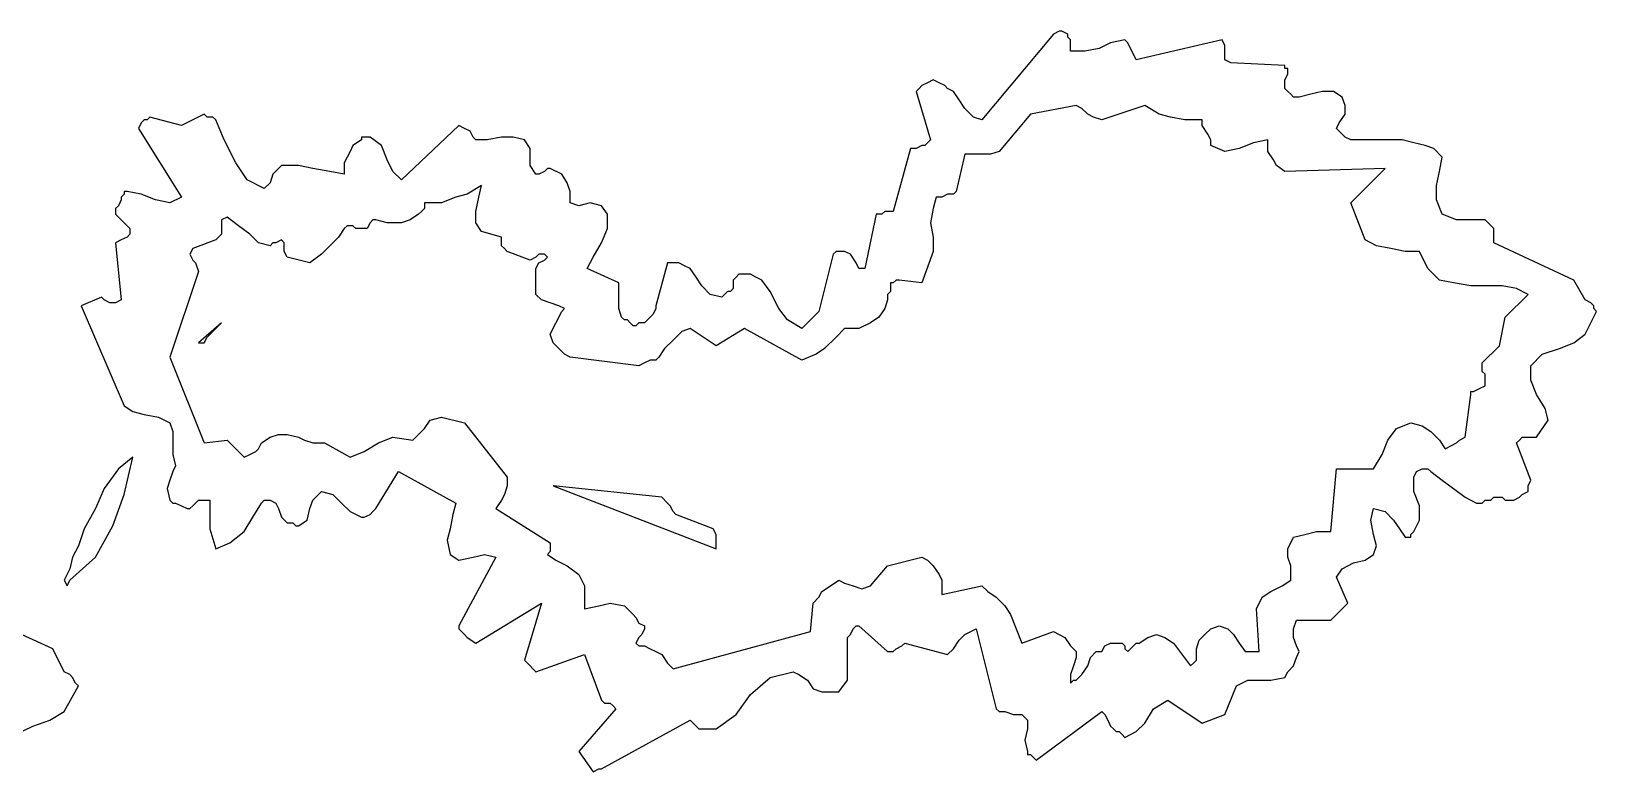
# Model space of a CAD drawing. Extents: x 46.7 to 52.5, y -126.6 to -115.8.
# Drawn here: x 49.965 to 51.356, y -122.69 to -122.032 of the extents above; entities that cross this region are included whole.
import ezdxf

# ---------------------------------------------------------------- set-up
doc = ezdxf.new("R2010")
doc.units = 0
doc.header["$MEASUREMENT"] = 0
doc.layers.add('7', color=7, linetype='CONTINUOUS')

msp = doc.modelspace()

# ---------------------------------------------------------------- linework, layer by layer
at = {"layer": '7', "linetype": 'CONTINUOUS'}
for points in [[(50.4715, -122.6876), (50.5503, -122.6444), (50.5528, -122.6469), (50.5579, -122.652), (50.5655, -122.652), (50.5732, -122.652), (50.591, -122.6393), (50.6037, -122.6215), (50.6214, -122.6063), (50.6418, -122.6012), (50.6469, -122.6037), (50.6545, -122.6088), (50.6596, -122.6164), (50.6672, -122.619), (50.6697, -122.619), (50.6748, -122.619), (50.6774, -122.619), (50.6824, -122.619), (50.6901, -122.6088), (50.6901, -122.5961), (50.6901, -122.5834), (50.6901, -122.5707), (50.6926, -122.5681), (50.6951, -122.5631), (50.6977, -122.5605), (50.7002, -122.5605), (50.7256, -122.5834), (50.7307, -122.5834), (50.7333, -122.5808), (50.7383, -122.5783), (50.7409, -122.5758), (50.779, -122.5859), (50.7841, -122.5808), (50.7892, -122.5732), (50.7942, -122.5681), (50.8044, -122.5631), (50.8222, -122.6342), (50.8247, -122.6367), (50.8298, -122.6367), (50.8374, -122.6393), (50.8451, -122.6393), (50.8501, -122.6444), (50.8501, -122.652), (50.8476, -122.6622), (50.8501, -122.6723), (50.8501, -122.6749), (50.8527, -122.6749), (50.8552, -122.6774), (50.8578, -122.6799), (50.9162, -122.6367), (50.9187, -122.6393), (50.9213, -122.6444), (50.9238, -122.6495), (50.9264, -122.652), (50.9289, -122.6545), (50.9315, -122.6545), (50.934, -122.6571), (50.9365, -122.6596), (50.9467, -122.6545), (50.9543, -122.6469), (50.9619, -122.6342), (50.9746, -122.6266), (51.0051, -122.6469), (51.0255, -122.6393), (51.0356, -122.6139), (51.0458, -122.6088), (51.056, -122.6088), (51.0661, -122.6088), (51.0788, -122.6063), (51.0814, -122.6012), (51.0865, -122.5961), (51.089, -122.5885), (51.0915, -122.5834), (51.089, -122.5783), (51.0865, -122.5707), (51.0865, -122.5631), (51.089, -122.5554), (51.1195, -122.5554), (51.1347, -122.5402), (51.1246, -122.5173), (51.1296, -122.5097), (51.1398, -122.5046), (51.15, -122.5021), (51.1576, -122.497), (51.1601, -122.4894), (51.1576, -122.4792), (51.1551, -122.4665), (51.1576, -122.4563), (51.1678, -122.4589), (51.1754, -122.4665), (51.1805, -122.4741), (51.1856, -122.4817), (51.1881, -122.4817), (51.1906, -122.4817), (51.1906, -122.4792), (51.1932, -122.4767), (51.1983, -122.4665), (51.1983, -122.4538), (51.1932, -122.4411), (51.1932, -122.4284), (51.1957, -122.4233), (51.2008, -122.4208), (51.2059, -122.4208), (51.2084, -122.4233), (51.2186, -122.4309), (51.2287, -122.4385), (51.2389, -122.4462), (51.2491, -122.4513), (51.2542, -122.4513), (51.2567, -122.4487), (51.2618, -122.4487), (51.2643, -122.4462), (51.2643, -122.4462), (51.2669, -122.4462), (51.2719, -122.4462), (51.2745, -122.4487), (51.2821, -122.4487), (51.2872, -122.4462), (51.2897, -122.4436), (51.2948, -122.4411), (51.2948, -122.4411), (51.2948, -122.4385), (51.2948, -122.436), (51.2974, -122.4309), (51.2847, -122.3979), (51.2872, -122.3954), (51.2897, -122.3928), (51.2974, -122.3928), (51.3024, -122.3928), (51.3126, -122.3776), (51.3101, -122.3674), (51.3024, -122.3547), (51.2974, -122.342), (51.2974, -122.3293), (51.3075, -122.3191), (51.3228, -122.314), (51.3355, -122.309), (51.3456, -122.3013), (51.3558, -122.281), (51.3533, -122.2785), (51.3533, -122.2759), (51.3507, -122.2734), (51.3456, -122.2708), (51.3355, -122.2531), (51.2643, -122.22), (51.2643, -122.2175), (51.2643, -122.2149), (51.2643, -122.2099), (51.2643, -122.2073), (51.2567, -122.1997), (51.2465, -122.1997), (51.2313, -122.1997), (51.2186, -122.1946), (51.2135, -122.1819), (51.2135, -122.1692), (51.216, -122.1565), (51.2186, -122.1438), (51.211, -122.1362), (51.2033, -122.1336), (51.1932, -122.1311), (51.183, -122.1285), (51.1728, -122.1285), (51.1627, -122.1285), (51.15, -122.1285), (51.1398, -122.1285), (51.1373, -122.1285), (51.1322, -122.126), (51.1296, -122.1235), (51.1246, -122.1184), (51.1271, -122.1133), (51.1322, -122.1057), (51.1322, -122.0981), (51.1296, -122.0904), (51.122, -122.0854), (51.1119, -122.0854), (51.1017, -122.0879), (51.0915, -122.0904), (51.089, -122.0904), (51.0865, -122.0904), (51.0839, -122.0879), (51.0814, -122.0854), (51.0788, -122.0828), (51.0788, -122.0777), (51.0788, -122.0752), (51.0814, -122.0701), (51.0814, -122.0676), (51.0814, -122.065), (51.0788, -122.065), (51.0788, -122.0625), (51.0306, -122.0599), (51.0255, -122.0574), (51.0255, -122.0523), (51.0255, -122.0447), (51.0229, -122.0396), (50.9467, -122.0574), (50.9442, -122.0523), (50.9416, -122.0472), (50.9391, -122.0422), (50.9365, -122.0396), (50.9238, -122.0422), (50.9137, -122.0472), (50.901, -122.0498), (50.8883, -122.0498), (50.8883, -122.0472), (50.8883, -122.0447), (50.8883, -122.0396), (50.8857, -122.0371), (50.8857, -122.0345), (50.8806, -122.032), (50.8781, -122.032), (50.873, -122.0345), (50.8095, -122.1108), (50.8019, -122.1082), (50.7942, -122.1006), (50.7892, -122.093), (50.7841, -122.0854), (50.779, -122.0828), (50.7765, -122.0803), (50.7714, -122.0777), (50.7663, -122.0752), (50.7612, -122.0777), (50.7561, -122.0803), (50.7536, -122.0828), (50.751, -122.0854), (50.7637, -122.1285), (50.7587, -122.1336), (50.7561, -122.1336), (50.751, -122.1362), (50.746, -122.1362), (50.7307, -122.1921), (50.7282, -122.1921), (50.7231, -122.1921), (50.7205, -122.1946), (50.7155, -122.1946), (50.7053, -122.2429), (50.7002, -122.2429), (50.6977, -122.2378), (50.6926, -122.2302), (50.6875, -122.2276), (50.685, -122.2276), (50.6824, -122.2276), (50.6799, -122.2276), (50.6774, -122.2302), (50.6646, -122.281), (50.6621, -122.2835), (50.657, -122.2886), (50.6545, -122.2912), (50.6494, -122.2963), (50.6367, -122.2886), (50.6291, -122.2785), (50.6214, -122.2632), (50.6138, -122.2531), (50.6087, -122.2505), (50.6037, -122.248), (50.5986, -122.248), (50.5935, -122.248), (50.591, -122.2505), (50.5884, -122.2531), (50.5884, -122.2581), (50.5884, -122.2607), (50.5859, -122.2632), (50.5833, -122.2632), (50.5808, -122.2658), (50.5783, -122.2683), (50.5681, -122.2658), (50.5605, -122.2581), (50.5554, -122.2505), (50.5503, -122.2429), (50.5452, -122.2404), (50.5401, -122.2378), (50.5351, -122.2378), (50.53, -122.2378), (50.5198, -122.2759), (50.5198, -122.2785), (50.5173, -122.2835), (50.5147, -122.2861), (50.5096, -122.2912), (50.5096, -122.2912), (50.5046, -122.2912), (50.502, -122.2937), (50.4995, -122.2937), (50.4969, -122.2912), (50.4944, -122.2886), (50.4919, -122.2886), (50.4893, -122.2861), (50.4868, -122.2785), (50.4868, -122.2708), (50.4868, -122.2632), (50.4868, -122.2556), (50.4588, -122.2429), (50.4639, -122.2327), (50.4715, -122.22), (50.4766, -122.2073), (50.4766, -122.1946), (50.4715, -122.187), (50.4614, -122.1844), (50.4512, -122.187), (50.4436, -122.1844), (50.4436, -122.1743), (50.441, -122.1667), (50.436, -122.159), (50.4258, -122.154), (50.4233, -122.154), (50.4207, -122.1565), (50.4156, -122.159), (50.4131, -122.159), (50.408, -122.1514), (50.408, -122.1438), (50.408, -122.1362), (50.4029, -122.1285), (50.3928, -122.126), (50.3826, -122.126), (50.3699, -122.1285), (50.3597, -122.1285), (50.3572, -122.126), (50.3546, -122.1209), (50.3496, -122.1184), (50.3445, -122.1158), (50.2937, -122.1641), (50.286, -122.1565), (50.281, -122.1463), (50.2759, -122.1336), (50.2657, -122.126), (50.2657, -122.126), (50.2632, -122.126), (50.2581, -122.126), (50.2581, -122.1285), (50.2505, -122.1336), (50.2479, -122.1387), (50.2428, -122.1489), (50.2428, -122.159), (50.2301, -122.1565), (50.2149, -122.154), (50.2022, -122.1514), (50.1869, -122.1514), (50.1844, -122.154), (50.1793, -122.159), (50.1768, -122.1667), (50.1717, -122.1717), (50.1564, -122.1641), (50.1463, -122.1489), (50.1361, -122.1285), (50.1285, -122.1108), (50.1285, -122.1108), (50.126, -122.1082), (50.1209, -122.1082), (50.1183, -122.1057), (50.098, -122.1158), (50.0701, -122.1082), (50.0675, -122.1108), (50.065, -122.1108), (50.0624, -122.1133), (50.0599, -122.1184), (50.098, -122.1794), (50.0878, -122.1844), (50.0751, -122.1819), (50.0624, -122.1768), (50.0497, -122.1743), (50.0472, -122.1743), (50.0472, -122.1768), (50.0472, -122.1768), (50.0446, -122.1794), (50.0446, -122.1819), (50.0421, -122.187), (50.0396, -122.1895), (50.0396, -122.1946), (50.0523, -122.2073), (50.0523, -122.2124), (50.0497, -122.2149), (50.0446, -122.2175), (50.0396, -122.22), (50.0446, -122.2708), (50.0396, -122.2734), (50.0345, -122.2734), (50.0294, -122.2708), (50.0269, -122.2683), (50.0091, -122.2759), (50.0472, -122.3649), (50.0548, -122.3699), (50.065, -122.3725), (50.0777, -122.375), (50.0878, -122.3801), (50.0904, -122.3877), (50.0904, -122.3979), (50.0904, -122.4081), (50.0929, -122.4182), (50.0904, -122.4233), (50.0878, -122.4309), (50.0853, -122.4385), (50.0878, -122.4487), (50.0904, -122.4513), (50.0929, -122.4513), (50.098, -122.4538), (50.1031, -122.4563), (50.1056, -122.4563), (50.1082, -122.4538), (50.1107, -122.4513), (50.1132, -122.4487), (50.1158, -122.4487), (50.1209, -122.4487), (50.1234, -122.4487), (50.1234, -122.4513), (50.1234, -122.4741), (50.1285, -122.4919), (50.1412, -122.4868), (50.1539, -122.4767), (50.1615, -122.464), (50.1692, -122.4513), (50.1692, -122.4513), (50.1717, -122.4487), (50.1742, -122.4487), (50.1768, -122.4487), (50.1819, -122.4513), (50.1844, -122.4563), (50.1869, -122.464), (50.192, -122.469), (50.1946, -122.469), (50.1971, -122.469), (50.1996, -122.4716), (50.2022, -122.4716), (50.2098, -122.4665), (50.2123, -122.4563), (50.2149, -122.4487), (50.2225, -122.4411), (50.2327, -122.4436), (50.2403, -122.4513), (50.2479, -122.4589), (50.2581, -122.464), (50.2606, -122.464), (50.2657, -122.4614), (50.2683, -122.4589), (50.2708, -122.4563), (50.2911, -122.4233), (50.3419, -122.4513), (50.3394, -122.4614), (50.3369, -122.4741), (50.3343, -122.4843), (50.3369, -122.497), (50.3445, -122.5021), (50.3572, -122.4995), (50.3673, -122.497), (50.3775, -122.4995), (50.3445, -122.5605), (50.3445, -122.5631), (50.3496, -122.5681), (50.3521, -122.5707), (50.3597, -122.5758), (50.4182, -122.5402), (50.4029, -122.591), (50.4055, -122.5936), (50.408, -122.5961), (50.4105, -122.5986), (50.4131, -122.6012), (50.4563, -122.5859), (50.4715, -122.6266), (50.4741, -122.6291), (50.4792, -122.6291), (50.4817, -122.6317), (50.4842, -122.6342), (50.4512, -122.6723), (50.4639, -122.6901), (50.4639, -122.6901), (50.469, -122.6876), (50.4715, -122.6876), (50.4715, -122.6876)], [(50.8933, -122.6088), (50.8984, -122.6037), (50.9035, -122.5961), (50.906, -122.5885), (50.9111, -122.5834), (50.9162, -122.5834), (50.9187, -122.5783), (50.9238, -122.5758), (50.9315, -122.5758), (50.934, -122.5758), (50.9365, -122.5783), (50.9365, -122.5808), (50.9391, -122.5834), (50.9416, -122.5808), (50.9442, -122.5783), (50.9467, -122.5758), (50.9492, -122.5758), (50.9569, -122.5707), (50.9645, -122.5681), (50.9721, -122.5707), (50.9797, -122.5758), (50.995, -122.5961), (50.9975, -122.5936), (51.0001, -122.591), (51.0001, -122.5859), (51.0001, -122.5808), (51.0026, -122.5732), (51.0077, -122.5681), (51.0128, -122.5631), (51.0204, -122.5605), (51.028, -122.5631), (51.0331, -122.5681), (51.0382, -122.5758), (51.0433, -122.5834), (51.0458, -122.5834), (51.0509, -122.5834), (51.0534, -122.5834), (51.056, -122.5834), (51.0534, -122.5453), (51.0585, -122.5351), (51.0661, -122.53), (51.0763, -122.5249), (51.0839, -122.5199), (51.0839, -122.5148), (51.0839, -122.5072), (51.0814, -122.4995), (51.0814, -122.4919), (51.0865, -122.4817), (51.0966, -122.4792), (51.1068, -122.4767), (51.1195, -122.4767), (51.1246, -122.4208), (51.1576, -122.4208), (51.1652, -122.4081), (51.1703, -122.3954), (51.1779, -122.3852), (51.1906, -122.3801), (51.2008, -122.3826), (51.2084, -122.3877), (51.216, -122.3954), (51.2211, -122.403), (51.2262, -122.4004), (51.2313, -122.3979), (51.2338, -122.3954), (51.2389, -122.3928), (51.244, -122.3547), (51.244, -122.3522), (51.2465, -122.3522), (51.2516, -122.3496), (51.2567, -122.3471), (51.2567, -122.3445), (51.2567, -122.342), (51.2567, -122.3369), (51.2542, -122.3344), (51.2542, -122.3267), (51.2592, -122.3217), (51.2643, -122.3166), (51.2694, -122.3115), (51.2745, -122.2861), (51.2948, -122.2658), (51.2847, -122.2607), (51.2719, -122.2581), (51.2567, -122.2581), (51.244, -122.2581), (51.2287, -122.2556), (51.216, -122.2531), (51.2059, -122.2429), (51.1983, -122.2276), (51.1856, -122.2276), (51.1728, -122.2251), (51.1601, -122.2226), (51.15, -122.2175), (51.1373, -122.1844), (51.1678, -122.154), (51.0788, -122.1565), (51.0712, -122.1514), (51.0687, -122.1463), (51.0636, -122.1387), (51.0636, -122.1285), (51.0509, -122.1311), (51.0382, -122.1362), (51.0255, -122.1387), (51.0128, -122.1336), (51.0128, -122.1285), (51.0102, -122.1235), (51.0051, -122.1158), (51.0051, -122.1108), (50.9899, -122.1108), (50.9772, -122.1082), (50.967, -122.1057), (50.9543, -122.0981), (50.9162, -122.1108), (50.9086, -122.1082), (50.9035, -122.1057), (50.8984, -122.1006), (50.8933, -122.0981), (50.8527, -122.1057), (50.8247, -122.1387), (50.8171, -122.1413), (50.8095, -122.1413), (50.8019, -122.1413), (50.7942, -122.1413), (50.7866, -122.1743), (50.7841, -122.1768), (50.779, -122.1768), (50.7739, -122.1794), (50.7688, -122.1794), (50.7663, -122.1895), (50.7637, -122.2022), (50.7663, -122.2149), (50.7663, -122.2276), (50.7561, -122.2556), (50.7358, -122.2531), (50.7333, -122.2531), (50.7333, -122.2531), (50.7307, -122.2556), (50.7282, -122.2556), (50.7282, -122.2581), (50.7282, -122.2632), (50.7256, -122.2658), (50.7256, -122.2708), (50.7231, -122.2785), (50.718, -122.2861), (50.7104, -122.2912), (50.7002, -122.2963), (50.6977, -122.2963), (50.6951, -122.2963), (50.6901, -122.2963), (50.6875, -122.2963), (50.6799, -122.3039), (50.6697, -122.314), (50.6621, -122.3191), (50.6494, -122.3242), (50.5986, -122.2963), (50.5732, -122.3115), (50.5503, -122.2963), (50.5427, -122.2988), (50.5351, -122.3064), (50.5274, -122.314), (50.5224, -122.3217), (50.5198, -122.3242), (50.5147, -122.3242), (50.5096, -122.3267), (50.5046, -122.3293), (50.4436, -122.3217), (50.4385, -122.3191), (50.4334, -122.314), (50.4283, -122.309), (50.4258, -122.3013), (50.436, -122.281), (50.4385, -122.2785), (50.4334, -122.2759), (50.4258, -122.2734), (50.4182, -122.2708), (50.4131, -122.2658), (50.4131, -122.2607), (50.4131, -122.2531), (50.4131, -122.2454), (50.4131, -122.2429), (50.4156, -122.2378), (50.4207, -122.2353), (50.4233, -122.2327), (50.4207, -122.2302), (50.4156, -122.2302), (50.4131, -122.2327), (50.408, -122.2353), (50.3877, -122.2276), (50.3851, -122.2251), (50.3826, -122.2226), (50.3826, -122.2175), (50.3826, -122.2149), (50.3648, -122.2099), (50.3597, -122.2022), (50.3597, -122.1921), (50.3623, -122.1794), (50.3648, -122.1692), (50.3521, -122.1768), (50.3419, -122.1794), (50.3292, -122.1844), (50.314, -122.1844), (50.314, -122.187), (50.314, -122.1895), (50.3114, -122.1921), (50.3089, -122.1946), (50.3013, -122.1997), (50.2937, -122.2022), (50.281, -122.2022), (50.2708, -122.1997), (50.2683, -122.1997), (50.2657, -122.2022), (50.2632, -122.2073), (50.2581, -122.2073), (50.253, -122.2073), (50.2505, -122.2048), (50.2454, -122.2048), (50.2428, -122.2073), (50.2378, -122.2149), (50.2301, -122.2226), (50.2225, -122.2302), (50.2123, -122.2378), (50.192, -122.2327), (50.1895, -122.2276), (50.1895, -122.2251), (50.1895, -122.22), (50.1869, -122.2175), (50.1869, -122.2175), (50.1819, -122.22), (50.1793, -122.22), (50.1768, -122.2226), (50.1666, -122.22), (50.159, -122.2124), (50.1488, -122.2048), (50.1387, -122.1972), (50.1336, -122.1997), (50.1336, -122.2073), (50.1336, -122.2124), (50.1285, -122.2175), (50.1082, -122.2251), (50.1056, -122.2302), (50.1082, -122.2353), (50.1107, -122.2378), (50.1132, -122.2454), (50.0878, -122.3217), (50.1183, -122.3979), (50.1387, -122.3954), (50.1539, -122.4106), (50.159, -122.4081), (50.1641, -122.4055), (50.1666, -122.403), (50.1692, -122.3979), (50.1768, -122.3928), (50.1844, -122.3903), (50.192, -122.3903), (50.2022, -122.3928), (50.2073, -122.3954), (50.2149, -122.3979), (50.22, -122.3979), (50.2251, -122.3979), (50.2479, -122.4106), (50.2606, -122.4055), (50.2733, -122.3979), (50.286, -122.3928), (50.3038, -122.3954), (50.3089, -122.3903), (50.314, -122.3852), (50.3191, -122.3776), (50.3292, -122.375), (50.3496, -122.3801), (50.3877, -122.4284), (50.3877, -122.436), (50.3851, -122.4436), (50.3826, -122.4487), (50.3775, -122.4563), (50.4258, -122.4868), (50.4258, -122.4894), (50.4258, -122.4919), (50.4258, -122.4945), (50.4233, -122.497), (50.4309, -122.5021), (50.441, -122.5072), (50.4512, -122.5148), (50.4563, -122.5249), (50.4563, -122.5453), (50.469, -122.5427), (50.4792, -122.5402), (50.4919, -122.5427), (50.4995, -122.5504), (50.502, -122.5529), (50.5046, -122.558), (50.5096, -122.5605), (50.5096, -122.5605), (50.5096, -122.5631), (50.5071, -122.5681), (50.5046, -122.5707), (50.502, -122.5758), (50.5046, -122.5783), (50.5071, -122.5783), (50.5096, -122.5783), (50.5147, -122.5808), (50.5198, -122.5834), (50.5249, -122.5859), (50.53, -122.5936), (50.5351, -122.5986), (50.657, -122.5656), (50.6596, -122.5402), (50.6646, -122.5351), (50.6672, -122.53), (50.6748, -122.5249), (50.6824, -122.5199), (50.6875, -122.5224), (50.6951, -122.5249), (50.7028, -122.5275), (50.7104, -122.5249), (50.7256, -122.5072), (50.7561, -122.4995), (50.7612, -122.5021), (50.7663, -122.5072), (50.7714, -122.5148), (50.7739, -122.5199), (50.7739, -122.5224), (50.7739, -122.5275), (50.7739, -122.53), (50.7739, -122.5326), (50.8095, -122.5249), (50.8146, -122.53), (50.8222, -122.5351), (50.8298, -122.5427), (50.8349, -122.5504), (50.8451, -122.5758), (50.873, -122.5656), (50.8781, -122.5681), (50.8832, -122.5707), (50.8883, -122.5783), (50.8933, -122.5834), (50.8933, -122.5885), (50.8908, -122.5961), (50.8883, -122.6037), (50.8883, -122.6113), (50.8883, -122.6113), (50.8908, -122.6088), (50.8933, -122.6088), (50.8933, -122.6088)], [(50.1183, -122.309), (50.1209, -122.3039), (50.126, -122.2988), (50.1285, -122.2963), (50.1336, -122.2912), (50.1132, -122.309), (50.1132, -122.309), (50.1158, -122.309), (50.1183, -122.309), (50.1183, -122.309)], [(49.9989, -122.5199), (50.0218, -122.4995), (50.037, -122.4716), (50.0472, -122.4436), (50.0548, -122.4106), (50.0421, -122.4208), (50.0294, -122.4385), (50.0218, -122.4563), (50.0116, -122.4741), (50.0065, -122.4894), (50.0014, -122.4995), (49.9989, -122.5097), (49.9938, -122.5199), (49.9938, -122.5199), (49.9964, -122.5249), (49.9964, -122.5249), (49.9989, -122.5199)], [(50.5732, -122.4919), (50.5732, -122.4868), (50.5732, -122.4843), (50.5732, -122.4792), (50.5706, -122.4741), (50.5376, -122.4614), (50.5351, -122.4589), (50.5325, -122.4538), (50.53, -122.4513), (50.5249, -122.4462), (50.4283, -122.436), (50.5732, -122.4919)], [(49.9506, -122.6571), (49.9659, -122.6495), (49.9811, -122.6444), (49.9938, -122.6367), (50.0065, -122.6139), (50.004, -122.6113), (50.0014, -122.6063), (49.9989, -122.6037), (49.9938, -122.6012), (49.9837, -122.5808), (49.8998, -122.5427)]]:
    msp.add_lwpolyline(points, dxfattribs=at)

doc.saveas('drawing.dxf')
